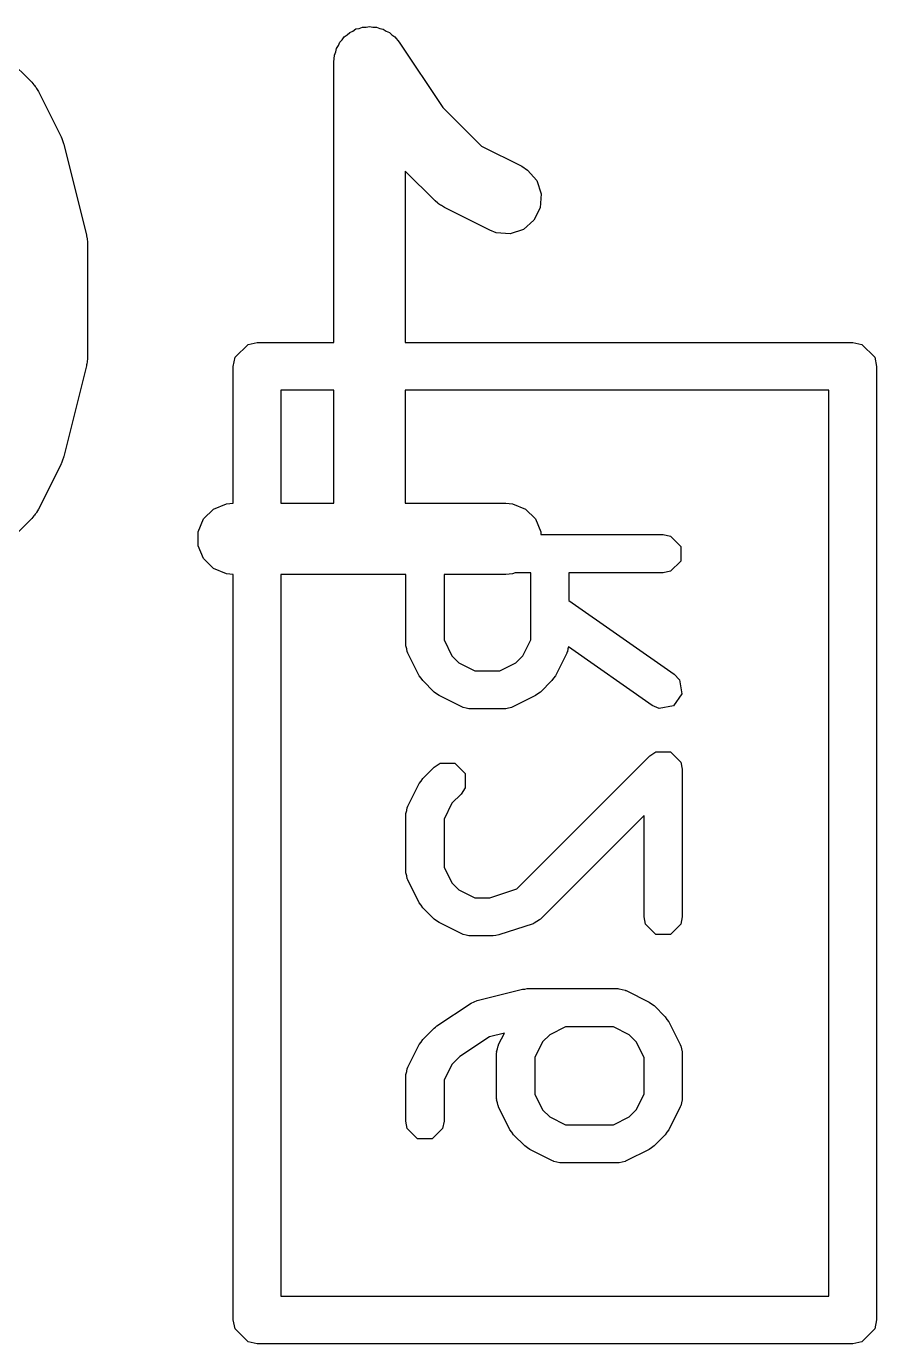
# Model space of a CAD drawing. Extents: x 3.93 to 7.47, y -4.9 to -2.95.
# Drawn here: x 6.663 to 6.7332, y -4.5169 to -4.4081 of the extents above; entities that cross this region are included whole.
import ezdxf

# ---------------------------------------------------------------- set-up
doc = ezdxf.new("R2010")
doc.units = 0
doc.header["$MEASUREMENT"] = 0
doc.layers.add('BLACK', color=7, linetype='CONTINUOUS')

msp = doc.modelspace()

# ---------------------------------------------------------------- linework, layer by layer
at = {"layer": 'BLACK', "linetype": 'CONTINUOUS'}
for p, q in [((6.68999, -4.40845), (6.69023, -4.40828)), ((6.69023, -4.40828), (6.69051, -4.40823)), ((6.69051, -4.40823), (6.69078, -4.40812)), ((6.69078, -4.40812), (6.69107, -4.40812)), ((6.69107, -4.40812), (6.69136, -4.40806)), ((6.69136, -4.40806), (6.69164, -4.40812)), ((6.69164, -4.40812), (6.69193, -4.40812)), ((6.69193, -4.40812), (6.6922, -4.40823)), ((6.6922, -4.40823), (6.69249, -4.40829)), ((6.69249, -4.40829), (6.69273, -4.40845)), ((6.68879, -4.40964), (6.6889, -4.40937)), ((6.6889, -4.40937), (6.68911, -4.40917)), ((6.68911, -4.40917), (6.68927, -4.40892)), ((6.68927, -4.40892), (6.68951, -4.40876)), ((6.68951, -4.40876), (6.68972, -4.40856)), ((6.68972, -4.40856), (6.68999, -4.40845)), ((6.69273, -4.40845), (6.693, -4.40856)), ((6.693, -4.40856), (6.69321, -4.40877)), ((6.69321, -4.40877), (6.69345, -4.40893)), ((6.69345, -4.40893), (6.69381, -4.40937)), ((6.69381, -4.40937), (6.69381, -4.40937)), ((6.69381, -4.40937), (6.69381, -4.40937)), ((6.69381, -4.40937), (6.69381, -4.40938)), ((6.69381, -4.40938), (6.6974, -4.41476)), ((6.68841, -4.41101), (6.68846, -4.41044)), ((6.68846, -4.41044), (6.68857, -4.41017)), ((6.68857, -4.41017), (6.68863, -4.40988)), ((6.68863, -4.40988), (6.68879, -4.40964)), ((6.66157, -4.4108), (6.66345, -4.41268)), ((6.68841, -4.43418), (6.68841, -4.41101)), ((6.68841, -4.41101), (6.68841, -4.41101)), ((6.68841, -4.41101), (6.68841, -4.41101)), ((6.68841, -4.41101), (6.68841, -4.41101)), ((6.66345, -4.41268), (6.66364, -4.4129)), ((6.66364, -4.4129), (6.66369, -4.41295)), ((6.66369, -4.41295), (6.66375, -4.41304)), ((6.66375, -4.41304), (6.66382, -4.41312)), ((6.66382, -4.41312), (6.66385, -4.41319)), ((6.66385, -4.41319), (6.664, -4.41344)), ((6.664, -4.41344), (6.66588, -4.41719)), ((6.6974, -4.41476), (6.70061, -4.41796)), ((6.66588, -4.41719), (6.66589, -4.41723)), ((6.66589, -4.41723), (6.66591, -4.41725)), ((6.66591, -4.41725), (6.66599, -4.41749)), ((6.66599, -4.41749), (6.66608, -4.41773)), ((6.66608, -4.41773), (6.66609, -4.41775)), ((6.66609, -4.41775), (6.6661, -4.4178)), ((6.6661, -4.4178), (6.66798, -4.4253)), ((6.70061, -4.41796), (6.70393, -4.41962)), ((6.69677, -4.42248), (6.69431, -4.42002)), ((6.69431, -4.42002), (6.69431, -4.43418)), ((6.70393, -4.41962), (6.70442, -4.41993)), ((6.70442, -4.41993), (6.70517, -4.4208)), ((6.70517, -4.4208), (6.70554, -4.42189)), ((6.697, -4.42266), (6.69677, -4.42248)), ((6.70554, -4.42189), (6.70545, -4.42304)), ((6.69705, -4.42272), (6.697, -4.42266)), ((6.69714, -4.42278), (6.69705, -4.42272)), ((6.69722, -4.42284), (6.69714, -4.42278)), ((6.69729, -4.42287), (6.69722, -4.42284)), ((6.69754, -4.42303), (6.69729, -4.42287)), ((6.70129, -4.4249), (6.69754, -4.42303)), ((6.70545, -4.42304), (6.70494, -4.42407)), ((6.70494, -4.42407), (6.70407, -4.42483)), ((6.66798, -4.4253), (6.66799, -4.4254)), ((6.66799, -4.4254), (6.66801, -4.42544)), ((6.66801, -4.42544), (6.66803, -4.42565)), ((6.66803, -4.42565), (6.66806, -4.42587)), ((6.70183, -4.42511), (6.70129, -4.4249)), ((6.70298, -4.42519), (6.70183, -4.42511)), ((6.70407, -4.42483), (6.70298, -4.42519)), ((6.66806, -4.42587), (6.66805, -4.42591)), ((6.66805, -4.42591), (6.66806, -4.42601)), ((6.66806, -4.42601), (6.66806, -4.43539)), ((6.68025, -4.43539), (6.68132, -4.43433)), ((6.68132, -4.43433), (6.68207, -4.43418)), ((6.68207, -4.43418), (6.68841, -4.43418)), ((6.69431, -4.43418), (6.73128, -4.43418)), ((6.73128, -4.43418), (6.73203, -4.43433)), ((6.73203, -4.43433), (6.7331, -4.43539)), ((6.66806, -4.43553), (6.66803, -4.43574)), ((6.66806, -4.43539), (6.66805, -4.43549)), ((6.66805, -4.43549), (6.66806, -4.43553)), ((6.6801, -4.43615), (6.68025, -4.43539)), ((6.7331, -4.43539), (6.73325, -4.43615)), ((6.66798, -4.4361), (6.6661, -4.4436)), ((6.66799, -4.436), (6.66798, -4.4361)), ((6.66801, -4.43596), (6.66799, -4.436)), ((6.66803, -4.43574), (6.66801, -4.43596)), ((6.6801, -4.44743), (6.6801, -4.43615)), ((6.73325, -4.43615), (6.73325, -4.51489)), ((6.68404, -4.43812), (6.68404, -4.44743)), ((6.68841, -4.43812), (6.68404, -4.43812)), ((6.68841, -4.44743), (6.68841, -4.43812)), ((6.69431, -4.43812), (6.69431, -4.44743)), ((6.72931, -4.43812), (6.69431, -4.43812)), ((6.72931, -4.51292), (6.72931, -4.43812)), ((6.66588, -4.44421), (6.664, -4.44795)), ((6.66589, -4.44416), (6.66588, -4.44421)), ((6.66591, -4.44415), (6.66589, -4.44416)), ((6.66599, -4.4439), (6.66591, -4.44415)), ((6.66608, -4.44366), (6.66599, -4.4439)), ((6.66609, -4.44364), (6.66608, -4.44366)), ((6.6661, -4.4436), (6.66609, -4.44364)), ((6.67847, -4.44793), (6.67953, -4.44749)), ((6.67953, -4.44749), (6.6801, -4.44743)), ((6.68404, -4.44743), (6.68841, -4.44743)), ((6.69431, -4.44743), (6.70261, -4.44743)), ((6.70261, -4.44743), (6.70318, -4.44749)), ((6.70318, -4.44749), (6.70425, -4.44793)), ((6.66364, -4.4485), (6.66345, -4.44872)), ((6.66369, -4.44844), (6.66364, -4.4485)), ((6.66375, -4.44836), (6.66369, -4.44844)), ((6.66382, -4.44827), (6.66375, -4.44836)), ((6.66385, -4.4482), (6.66382, -4.44827)), ((6.664, -4.44795), (6.66385, -4.4482)), ((6.67765, -4.44874), (6.67847, -4.44793)), ((6.70425, -4.44793), (6.70506, -4.44874)), ((6.66345, -4.44872), (6.66157, -4.4506)), ((6.67721, -4.44981), (6.67765, -4.44874)), ((6.70506, -4.44874), (6.7055, -4.44981)), ((6.67721, -4.45096), (6.67721, -4.44981)), ((6.7055, -4.44981), (6.7055, -4.45004)), ((6.7055, -4.45004), (6.71562, -4.45004)), ((6.71562, -4.45004), (6.71622, -4.45016)), ((6.71622, -4.45016), (6.71707, -4.45101)), ((6.67765, -4.45202), (6.67721, -4.45096)), ((6.71707, -4.45101), (6.71707, -4.45222)), ((6.67847, -4.45284), (6.67765, -4.45202)), ((6.67953, -4.45328), (6.67847, -4.45284)), ((6.71707, -4.45222), (6.71622, -4.45307)), ((6.6801, -4.45334), (6.67953, -4.45328)), ((6.6801, -4.51489), (6.6801, -4.45334)), ((6.69436, -4.45334), (6.68404, -4.45334)), ((6.68404, -4.45334), (6.68404, -4.51292)), ((6.69436, -4.45911), (6.69436, -4.45334)), ((6.70261, -4.45334), (6.69751, -4.45334)), ((6.69751, -4.45334), (6.69751, -4.45874)), ((6.70318, -4.45328), (6.70261, -4.45334)), ((6.7034, -4.45319), (6.70318, -4.45328)), ((6.70467, -4.45319), (6.7034, -4.45319)), ((6.70467, -4.45874), (6.70467, -4.45319)), ((6.71562, -4.45319), (6.70782, -4.45319)), ((6.70782, -4.45319), (6.70782, -4.45548)), ((6.71622, -4.45307), (6.71562, -4.45319)), ((6.70782, -4.45548), (6.71652, -4.46157)), ((6.69437, -4.45919), (6.69436, -4.45911)), ((6.69436, -4.45922), (6.69437, -4.45919)), ((6.69443, -4.45947), (6.69436, -4.45922)), ((6.69448, -4.45972), (6.69443, -4.45947)), ((6.69751, -4.45874), (6.69816, -4.46005)), ((6.70401, -4.46005), (6.70467, -4.45874)), ((6.70775, -4.45947), (6.7077, -4.45972)), ((6.70779, -4.45931), (6.70775, -4.45947)), ((6.71471, -4.46415), (6.70779, -4.45931)), ((6.6945, -4.45974), (6.69448, -4.45972)), ((6.69452, -4.45982), (6.6945, -4.45974)), ((6.69546, -4.46169), (6.69452, -4.45982)), ((6.69816, -4.46005), (6.69874, -4.46063)), ((6.70344, -4.46063), (6.70401, -4.46005)), ((6.70765, -4.45982), (6.70672, -4.46169)), ((6.70767, -4.45974), (6.70765, -4.45982)), ((6.7077, -4.45972), (6.70767, -4.45974)), ((6.69874, -4.46063), (6.70005, -4.46129)), ((6.70005, -4.46129), (6.70212, -4.46129)), ((6.70212, -4.46129), (6.70344, -4.46063)), ((6.71652, -4.46157), (6.71695, -4.46202)), ((6.69562, -4.46189), (6.69546, -4.46169)), ((6.69576, -4.4621), (6.69562, -4.46189)), ((6.69669, -4.46304), (6.69576, -4.4621)), ((6.70642, -4.4621), (6.70548, -4.46304)), ((6.70656, -4.46189), (6.70642, -4.4621)), ((6.70672, -4.46169), (6.70656, -4.46189)), ((6.71695, -4.46202), (6.71716, -4.4632)), ((6.6969, -4.46318), (6.69669, -4.46304)), ((6.6971, -4.46333), (6.6969, -4.46318)), ((6.69898, -4.46427), (6.6971, -4.46333)), ((6.70507, -4.46333), (6.7032, -4.46427)), ((6.70527, -4.46318), (6.70507, -4.46333)), ((6.70548, -4.46304), (6.70527, -4.46318)), ((6.71716, -4.4632), (6.71646, -4.46419)), ((6.69905, -4.46429), (6.69898, -4.46427)), ((6.69908, -4.46432), (6.69905, -4.46429)), ((6.69933, -4.46437), (6.69908, -4.46432)), ((6.69957, -4.46443), (6.69933, -4.46437)), ((6.6996, -4.46442), (6.69957, -4.46443)), ((6.69968, -4.46444), (6.6996, -4.46442)), ((6.70249, -4.46444), (6.69968, -4.46444)), ((6.70257, -4.46442), (6.70249, -4.46444)), ((6.70261, -4.46443), (6.70257, -4.46442)), ((6.70285, -4.46437), (6.70261, -4.46443)), ((6.7031, -4.46432), (6.70285, -4.46437)), ((6.70312, -4.46429), (6.7031, -4.46432)), ((6.7032, -4.46427), (6.70312, -4.46429)), ((6.71528, -4.4644), (6.71471, -4.46415)), ((6.71646, -4.46419), (6.71528, -4.4644)), ((6.7145, -4.46831), (6.71502, -4.46797)), ((6.71502, -4.46797), (6.71622, -4.46797)), ((6.71622, -4.46797), (6.71707, -4.46882)), ((6.69576, -4.47019), (6.69669, -4.46925)), ((6.69669, -4.46925), (6.6972, -4.46891)), ((6.6972, -4.46891), (6.69841, -4.46891)), ((6.69841, -4.46891), (6.69926, -4.46976)), ((6.70352, -4.4793), (6.7145, -4.46831)), ((6.71707, -4.46882), (6.71707, -4.46882)), ((6.71707, -4.46882), (6.71719, -4.46942)), ((6.69562, -4.47039), (6.69576, -4.47019)), ((6.69926, -4.46976), (6.69926, -4.47096)), ((6.71719, -4.46942), (6.71719, -4.48161)), ((6.69452, -4.47247), (6.69546, -4.47059)), ((6.69546, -4.47059), (6.69562, -4.47039)), ((6.69926, -4.47096), (6.69892, -4.47147)), ((6.6945, -4.47255), (6.69452, -4.47247)), ((6.69816, -4.47223), (6.69751, -4.47355)), ((6.69892, -4.47147), (6.69816, -4.47223)), ((6.69436, -4.47306), (6.69443, -4.47282)), ((6.69437, -4.4731), (6.69436, -4.47306)), ((6.69436, -4.47317), (6.69437, -4.4731)), ((6.69436, -4.47786), (6.69436, -4.47317)), ((6.69443, -4.47282), (6.69448, -4.47257)), ((6.69448, -4.47257), (6.6945, -4.47255)), ((6.69751, -4.47355), (6.69751, -4.47749)), ((6.71404, -4.47323), (6.70548, -4.48179)), ((6.71404, -4.48161), (6.71404, -4.47323)), ((6.69437, -4.47794), (6.69436, -4.47786)), ((6.69436, -4.47797), (6.69437, -4.47794)), ((6.69443, -4.47822), (6.69436, -4.47797)), ((6.69751, -4.47749), (6.69816, -4.4788)), ((6.69448, -4.47846), (6.69443, -4.47822)), ((6.6945, -4.47849), (6.69448, -4.47846)), ((6.69452, -4.47856), (6.6945, -4.47849)), ((6.69546, -4.48044), (6.69452, -4.47856)), ((6.69816, -4.4788), (6.69874, -4.47938)), ((6.69874, -4.47938), (6.70005, -4.48003)), ((6.70005, -4.48003), (6.7013, -4.48003)), ((6.7013, -4.48003), (6.70352, -4.4793)), ((6.69562, -4.48064), (6.69546, -4.48044)), ((6.69576, -4.48085), (6.69562, -4.48064)), ((6.69669, -4.48179), (6.69576, -4.48085)), ((6.6969, -4.48193), (6.69669, -4.48179)), ((6.6971, -4.48208), (6.6969, -4.48193)), ((6.69898, -4.48302), (6.6971, -4.48208)), ((6.70487, -4.48217), (6.70205, -4.4831)), ((6.70494, -4.48213), (6.70487, -4.48217)), ((6.70497, -4.48213), (6.70494, -4.48213)), ((6.70518, -4.48199), (6.70497, -4.48213)), ((6.7054, -4.48186), (6.70518, -4.48199)), ((6.70542, -4.48183), (6.7054, -4.48186)), ((6.70548, -4.48179), (6.70542, -4.48183)), ((6.71416, -4.48221), (6.71404, -4.48161)), ((6.71502, -4.48306), (6.71416, -4.48221)), ((6.71707, -4.48221), (6.71622, -4.48306)), ((6.71719, -4.48161), (6.71707, -4.48221)), ((6.69905, -4.48304), (6.69898, -4.48302)), ((6.69908, -4.48306), (6.69905, -4.48304)), ((6.69933, -4.48311), (6.69908, -4.48306)), ((6.69957, -4.48318), (6.69933, -4.48311)), ((6.6996, -4.48317), (6.69957, -4.48318)), ((6.69968, -4.48318), (6.6996, -4.48317)), ((6.70156, -4.48318), (6.69968, -4.48318)), ((6.7018, -4.48314), (6.70156, -4.48318)), ((6.70205, -4.4831), (6.7018, -4.48314)), ((6.71622, -4.48306), (6.71502, -4.48306)), ((6.70024, -4.48852), (6.70399, -4.48758)), ((6.70399, -4.48758), (6.70418, -4.48757)), ((6.70418, -4.48757), (6.70437, -4.48753)), ((6.70437, -4.48753), (6.71187, -4.48753)), ((6.71187, -4.48753), (6.71195, -4.48755)), ((6.71195, -4.48755), (6.71198, -4.48754)), ((6.71198, -4.48754), (6.71222, -4.4876)), ((6.71222, -4.4876), (6.71247, -4.48765)), ((6.71247, -4.48765), (6.7125, -4.48768)), ((6.7125, -4.48768), (6.71257, -4.4877)), ((6.71257, -4.4877), (6.71445, -4.48864)), ((6.69693, -4.49061), (6.69975, -4.48874)), ((6.69975, -4.48874), (6.69999, -4.48863)), ((6.69999, -4.48863), (6.70024, -4.48852)), ((6.71445, -4.48864), (6.71465, -4.48879)), ((6.71465, -4.48879), (6.71486, -4.48893)), ((6.71486, -4.48893), (6.71579, -4.48987)), ((6.71579, -4.48987), (6.71593, -4.49008)), ((6.69576, -4.49174), (6.69669, -4.49081)), ((6.69669, -4.49081), (6.69682, -4.49072)), ((6.69682, -4.49072), (6.69693, -4.49061)), ((6.70755, -4.49068), (6.70624, -4.49134)), ((6.7115, -4.49068), (6.70755, -4.49068)), ((6.71281, -4.49134), (6.7115, -4.49068)), ((6.71593, -4.49008), (6.71609, -4.49028)), ((6.71609, -4.49028), (6.71703, -4.49215)), ((6.69546, -4.49215), (6.69562, -4.49195)), ((6.69562, -4.49195), (6.69576, -4.49174)), ((6.70127, -4.49151), (6.69881, -4.49314)), ((6.7025, -4.4912), (6.70127, -4.49151)), ((6.70202, -4.49215), (6.7025, -4.4912)), ((6.70566, -4.49192), (6.70501, -4.49323)), ((6.70624, -4.49134), (6.70566, -4.49192)), ((6.71339, -4.49192), (6.71281, -4.49134)), ((6.71404, -4.49323), (6.71339, -4.49192)), ((6.69452, -4.49403), (6.69546, -4.49215)), ((6.69881, -4.49314), (6.69816, -4.49379)), ((6.70186, -4.49275), (6.70193, -4.4925)), ((6.70187, -4.49278), (6.70186, -4.49275)), ((6.70186, -4.49286), (6.70187, -4.49278)), ((6.70186, -4.49661), (6.70186, -4.49286)), ((6.70193, -4.4925), (6.70198, -4.49226)), ((6.70198, -4.49226), (6.702, -4.49223)), ((6.702, -4.49223), (6.70202, -4.49215)), ((6.71703, -4.49215), (6.71705, -4.49223)), ((6.71705, -4.49223), (6.71707, -4.49226)), ((6.71707, -4.49226), (6.71712, -4.4925)), ((6.71712, -4.4925), (6.71719, -4.49275)), ((6.71719, -4.49275), (6.71718, -4.49278)), ((6.71718, -4.49278), (6.71719, -4.49286)), ((6.71719, -4.49286), (6.71719, -4.49661)), ((6.69443, -4.49438), (6.69448, -4.49413)), ((6.69448, -4.49413), (6.6945, -4.4941)), ((6.6945, -4.4941), (6.69452, -4.49403)), ((6.69816, -4.49379), (6.69751, -4.4951)), ((6.70501, -4.49323), (6.70501, -4.49624)), ((6.71404, -4.49624), (6.71404, -4.49323)), ((6.69436, -4.49462), (6.69443, -4.49438)), ((6.69437, -4.49466), (6.69436, -4.49462)), ((6.69436, -4.49473), (6.69437, -4.49466)), ((6.69436, -4.49848), (6.69436, -4.49473)), ((6.69751, -4.4951), (6.69751, -4.49848)), ((6.70501, -4.49624), (6.70566, -4.49755)), ((6.71339, -4.49755), (6.71404, -4.49624)), ((6.70187, -4.49669), (6.70186, -4.49661)), ((6.70186, -4.49672), (6.70187, -4.49669)), ((6.70193, -4.49696), (6.70186, -4.49672)), ((6.70198, -4.49721), (6.70193, -4.49696)), ((6.702, -4.49724), (6.70198, -4.49721)), ((6.70202, -4.49731), (6.702, -4.49724)), ((6.70296, -4.49919), (6.70202, -4.49731)), ((6.70566, -4.49755), (6.70624, -4.49813)), ((6.71281, -4.49813), (6.71339, -4.49755)), ((6.71703, -4.49731), (6.71609, -4.49919)), ((6.71705, -4.49724), (6.71703, -4.49731)), ((6.71707, -4.49721), (6.71705, -4.49724)), ((6.71712, -4.49696), (6.71707, -4.49721)), ((6.71719, -4.49672), (6.71712, -4.49696)), ((6.71719, -4.49661), (6.71718, -4.49669)), ((6.71718, -4.49669), (6.71719, -4.49672)), ((6.69448, -4.49909), (6.69436, -4.49848)), ((6.69751, -4.49848), (6.69739, -4.49909)), ((6.70624, -4.49813), (6.70755, -4.49878)), ((6.7115, -4.49878), (6.71281, -4.49813)), ((6.69533, -4.49994), (6.69448, -4.49909)), ((6.69739, -4.49909), (6.69654, -4.49994)), ((6.70312, -4.49939), (6.70296, -4.49919)), ((6.70326, -4.4996), (6.70312, -4.49939)), ((6.70419, -4.50053), (6.70326, -4.4996)), ((6.70755, -4.49878), (6.7115, -4.49878)), ((6.71579, -4.4996), (6.71486, -4.50053)), ((6.71593, -4.49939), (6.71579, -4.4996)), ((6.71609, -4.49919), (6.71593, -4.49939)), ((6.69654, -4.49994), (6.69533, -4.49994)), ((6.7044, -4.50067), (6.70419, -4.50053)), ((6.7046, -4.50083), (6.7044, -4.50067)), ((6.70648, -4.50177), (6.7046, -4.50083)), ((6.71445, -4.50083), (6.71257, -4.50177)), ((6.71465, -4.50067), (6.71445, -4.50083)), ((6.71486, -4.50053), (6.71465, -4.50067)), ((6.70655, -4.50179), (6.70648, -4.50177)), ((6.70658, -4.50181), (6.70655, -4.50179)), ((6.70683, -4.50186), (6.70658, -4.50181)), ((6.70707, -4.50193), (6.70683, -4.50186)), ((6.7071, -4.50192), (6.70707, -4.50193)), ((6.70718, -4.50193), (6.7071, -4.50192)), ((6.71195, -4.50192), (6.71187, -4.50193)), ((6.71198, -4.50193), (6.71195, -4.50192)), ((6.71222, -4.50186), (6.71198, -4.50193)), ((6.71247, -4.50181), (6.71222, -4.50186)), ((6.7125, -4.50179), (6.71247, -4.50181)), ((6.71257, -4.50177), (6.7125, -4.50179)), ((6.71187, -4.50193), (6.70718, -4.50193)), ((6.68404, -4.51292), (6.72931, -4.51292)), ((6.68025, -4.51564), (6.6801, -4.51489)), ((6.73325, -4.51489), (6.7331, -4.51564)), ((6.68132, -4.51671), (6.68025, -4.51564)), ((6.7331, -4.51564), (6.73203, -4.51671)), ((6.68207, -4.51686), (6.68132, -4.51671)), ((6.73128, -4.51686), (6.68207, -4.51686)), ((6.73203, -4.51671), (6.73128, -4.51686))]:
    msp.add_line(p, q, dxfattribs=at)

doc.saveas('drawing.dxf')
